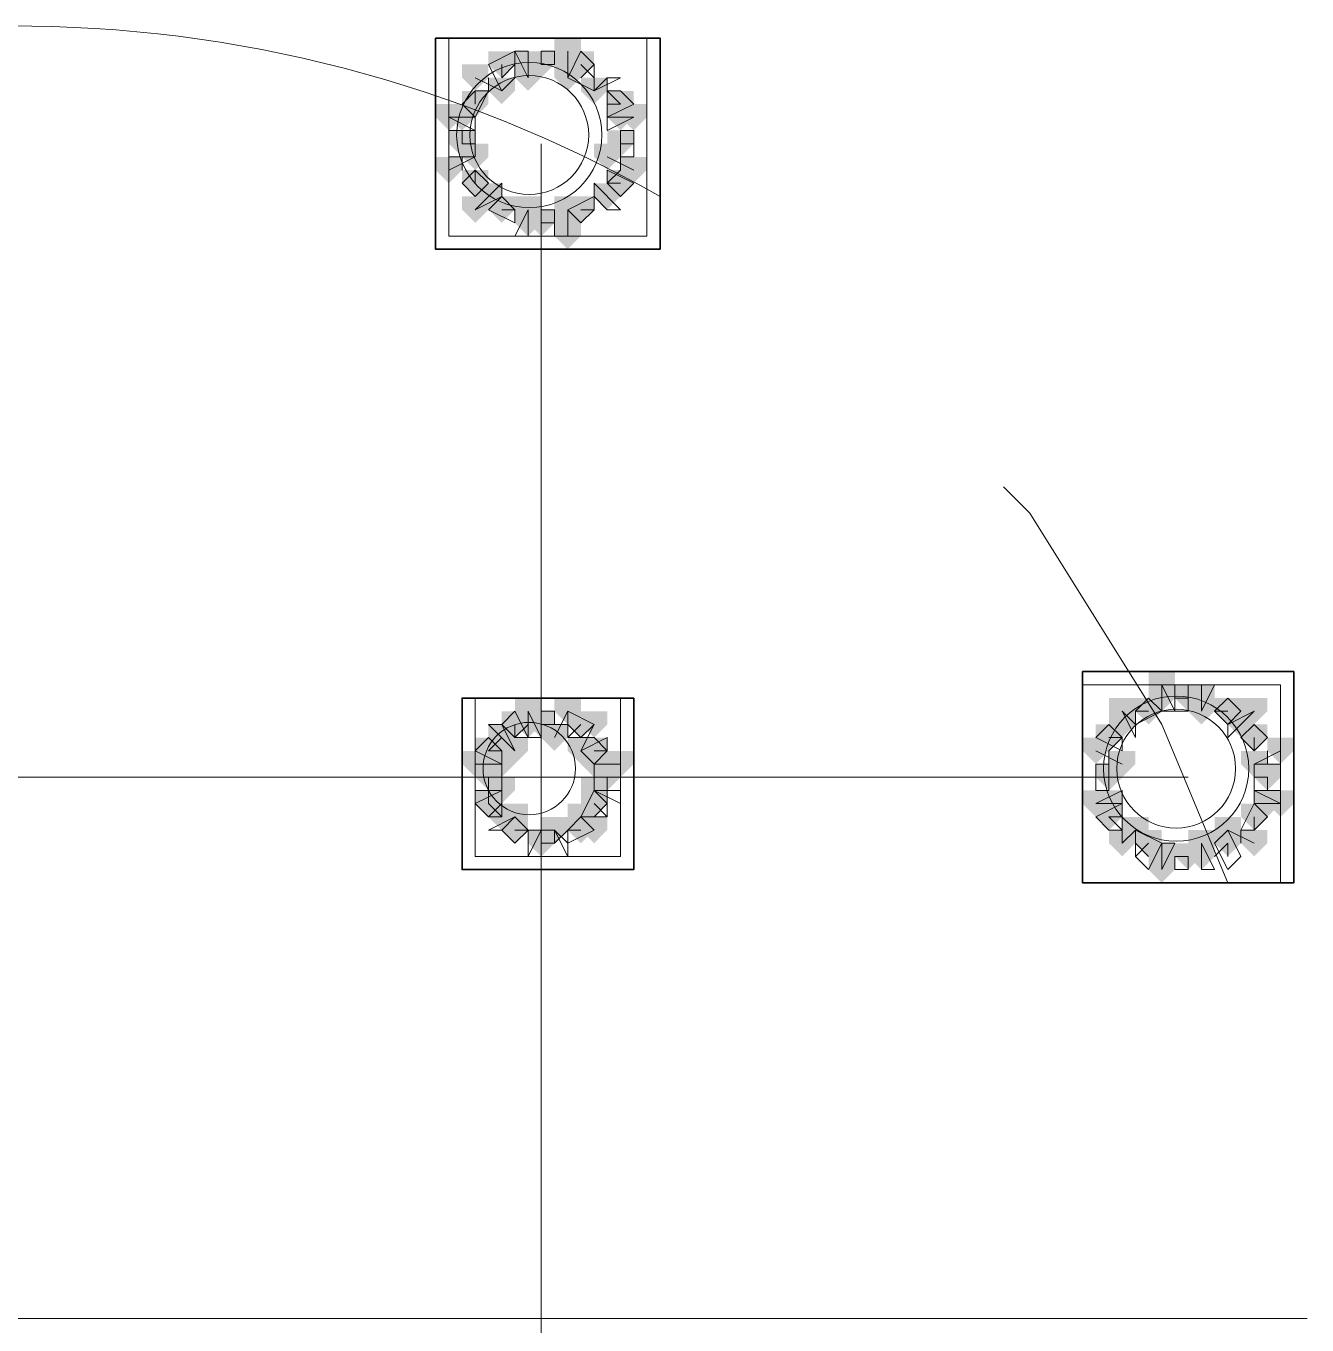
# Model space of a CAD drawing. Header units: millimetres. Extents: x 2315 to 4619, y 1334 to 1897.
# Drawn here: x 4004.12 to 4010.05, y 1541.67 to 1547.68 of the extents above; entities that cross this region are included whole.
import ezdxf

# ---------------------------------------------------------------- set-up
doc = ezdxf.new("R2010")
doc.units = ezdxf.units.MM
for name, color, linetype, true_color in [('PDF_10', 7, 'Continuous', 0x00b85c), ('PDF_AXIS', 7, 'Continuous', 0x00b85c), ('PDF_柱构件', 7, 'Continuous', 0x00b85c), ('PDF_转运站初步方案', 7, 'Continuous', 0x00b85c)]:
    doc.layers.add(name, color=color, linetype=linetype, true_color=true_color)
doc.layers.add('PDF_中心线层', color=1, linetype='Continuous')
doc.layers.add('PDF_粗实线层', color=7, linetype='Continuous')

msp = doc.modelspace()

# ---------------------------------------------------------------- hatches: boundary and pattern name
at = {"layer": 'PDF_10', "transparency": 33554559}
for points in [[(4006.3204, 1547.5601), (4006.2593, 1547.5601), (4006.2593, 1547.499), (4006.3204, 1547.4379), (4006.3815, 1547.499), (4006.3815, 1547.5601)], [(4006.3204, 1547.5601), (4006.2593, 1547.5601), (4006.2593, 1547.499), (4006.3204, 1547.4379), (4006.3815, 1547.499), (4006.3815, 1547.5601)], [(4006.5036, 1547.5601), (4006.4426, 1547.5601), (4006.4426, 1547.499), (4006.5036, 1547.4379), (4006.5647, 1547.499), (4006.5647, 1547.5601)], [(4006.5036, 1547.5601), (4006.4426, 1547.5601), (4006.4426, 1547.499), (4006.5036, 1547.4379), (4006.5647, 1547.499), (4006.5647, 1547.5601)], [(4006.6869, 1547.5601), (4006.6258, 1547.5601), (4006.6258, 1547.499), (4006.6869, 1547.4379), (4006.748, 1547.499), (4006.748, 1547.5601)], [(4006.6869, 1547.5601), (4006.6258, 1547.5601), (4006.6258, 1547.499), (4006.6869, 1547.4379), (4006.748, 1547.499), (4006.748, 1547.5601)], [(4006.1982, 1547.3768), (4006.1372, 1547.3768), (4006.1372, 1547.3157), (4006.1982, 1547.2547), (4006.2593, 1547.3157), (4006.2593, 1547.3768)], [(4006.1982, 1547.3768), (4006.1372, 1547.3768), (4006.1372, 1547.3157), (4006.1982, 1547.2547), (4006.2593, 1547.3157), (4006.2593, 1547.3768)], [(4006.1982, 1547.3768), (4006.1372, 1547.3768), (4006.1372, 1547.3157), (4006.1982, 1547.2547), (4006.2593, 1547.3157), (4006.2593, 1547.3768)], [(4006.8701, 1547.3768), (4006.809, 1547.3768), (4006.809, 1547.3157), (4006.8701, 1547.2547), (4006.9312, 1547.3157), (4006.9312, 1547.3768)], [(4006.8701, 1547.3768), (4006.809, 1547.3768), (4006.809, 1547.3157), (4006.8701, 1547.2547), (4006.9312, 1547.3157), (4006.9312, 1547.3768)], [(4006.1372, 1547.1936), (4006.0761, 1547.1936), (4006.0761, 1547.1325), (4006.1372, 1547.0714), (4006.1982, 1547.1325), (4006.1982, 1547.1936)], [(4006.1372, 1547.1936), (4006.0761, 1547.1936), (4006.0761, 1547.1325), (4006.1372, 1547.0714), (4006.1982, 1547.1325), (4006.1982, 1547.1936)], [(4006.8701, 1547.1936), (4006.809, 1547.1936), (4006.809, 1547.1325), (4006.8701, 1547.0714), (4006.9312, 1547.1325), (4006.9312, 1547.1936)], [(4006.8701, 1547.1936), (4006.809, 1547.1936), (4006.809, 1547.1325), (4006.8701, 1547.0714), (4006.9312, 1547.1325), (4006.9312, 1547.1936)], [(4006.1982, 1547.0103), (4006.1372, 1547.0103), (4006.1372, 1546.9493), (4006.1982, 1546.8882), (4006.2593, 1546.9493), (4006.2593, 1547.0103)], [(4006.1982, 1547.0103), (4006.1372, 1547.0103), (4006.1372, 1546.9493), (4006.1982, 1546.8882), (4006.2593, 1546.9493), (4006.2593, 1547.0103)], [(4006.1982, 1547.0103), (4006.1372, 1547.0103), (4006.1372, 1546.9493), (4006.1982, 1546.8882), (4006.2593, 1546.9493), (4006.2593, 1547.0103)], [(4006.8701, 1547.0103), (4006.809, 1547.0103), (4006.809, 1546.9493), (4006.8701, 1546.8882), (4006.9312, 1546.9493), (4006.9312, 1547.0103)], [(4006.8701, 1547.0103), (4006.809, 1547.0103), (4006.809, 1546.9493), (4006.8701, 1546.8882), (4006.9312, 1546.9493), (4006.9312, 1547.0103)], [(4006.3204, 1546.8882), (4006.2593, 1546.8882), (4006.2593, 1546.8271), (4006.3204, 1546.766), (4006.3815, 1546.8271), (4006.3815, 1546.8882)], [(4006.3204, 1546.8882), (4006.2593, 1546.8882), (4006.2593, 1546.8271), (4006.3204, 1546.766), (4006.3815, 1546.8271), (4006.3815, 1546.8882)], [(4006.3204, 1546.8882), (4006.2593, 1546.8882), (4006.2593, 1546.8271), (4006.3204, 1546.766), (4006.3815, 1546.8271), (4006.3815, 1546.8882)], [(4006.6869, 1546.8882), (4006.6258, 1546.8882), (4006.6258, 1546.8271), (4006.6869, 1546.766), (4006.748, 1546.8271), (4006.748, 1546.8882)], [(4006.6869, 1546.8882), (4006.6258, 1546.8882), (4006.6258, 1546.8271), (4006.6869, 1546.766), (4006.748, 1546.8271), (4006.748, 1546.8882)], [(4006.5036, 1546.8271), (4006.4426, 1546.8271), (4006.4426, 1546.766), (4006.5036, 1546.7049), (4006.5647, 1546.766), (4006.5647, 1546.8271)], [(4006.5036, 1546.8271), (4006.4426, 1546.8271), (4006.4426, 1546.766), (4006.5036, 1546.7049), (4006.5647, 1546.766), (4006.5647, 1546.8271)], [(4006.5036, 1546.8271), (4006.4426, 1546.8271), (4006.4426, 1546.766), (4006.5036, 1546.7049), (4006.5647, 1546.766), (4006.5647, 1546.8271)], [(4009.4966, 1544.6282), (4009.4355, 1544.6282), (4009.4355, 1544.5671), (4009.4966, 1544.506), (4009.5577, 1544.5671), (4009.5577, 1544.6282)], [(4009.4966, 1544.6282), (4009.4355, 1544.6282), (4009.4355, 1544.5671), (4009.4966, 1544.506), (4009.5577, 1544.5671), (4009.5577, 1544.6282)], [(4009.4966, 1544.6282), (4009.4355, 1544.6282), (4009.4355, 1544.5671), (4009.4966, 1544.506), (4009.5577, 1544.5671), (4009.5577, 1544.6282)], [(4009.3134, 1544.5671), (4009.2523, 1544.5671), (4009.2523, 1544.506), (4009.3134, 1544.4449), (4009.3744, 1544.506), (4009.3744, 1544.5671)], [(4009.3134, 1544.5671), (4009.2523, 1544.5671), (4009.2523, 1544.506), (4009.3134, 1544.4449), (4009.3744, 1544.506), (4009.3744, 1544.5671)], [(4009.6799, 1544.5671), (4009.6188, 1544.5671), (4009.6188, 1544.506), (4009.6799, 1544.4449), (4009.7409, 1544.506), (4009.7409, 1544.5671)], [(4009.6799, 1544.5671), (4009.6188, 1544.5671), (4009.6188, 1544.506), (4009.6799, 1544.4449), (4009.7409, 1544.506), (4009.7409, 1544.5671)], [(4009.6799, 1544.5671), (4009.6188, 1544.5671), (4009.6188, 1544.506), (4009.6799, 1544.4449), (4009.7409, 1544.506), (4009.7409, 1544.5671)], [(4006.3815, 1544.506), (4006.3204, 1544.506), (4006.3204, 1544.4449), (4006.3815, 1544.3839), (4006.4426, 1544.4449), (4006.4426, 1544.506)], [(4006.3815, 1544.506), (4006.3204, 1544.506), (4006.3204, 1544.4449), (4006.3815, 1544.3839), (4006.4426, 1544.4449), (4006.4426, 1544.506)], [(4006.5036, 1544.506), (4006.4426, 1544.506), (4006.4426, 1544.4449), (4006.5036, 1544.3839), (4006.5647, 1544.4449), (4006.5647, 1544.506)], [(4006.5036, 1544.506), (4006.4426, 1544.506), (4006.4426, 1544.4449), (4006.5036, 1544.3839), (4006.5647, 1544.4449), (4006.5647, 1544.506)], [(4006.6869, 1544.506), (4006.6258, 1544.506), (4006.6258, 1544.4449), (4006.6869, 1544.3839), (4006.748, 1544.4449), (4006.748, 1544.506)], [(4006.6869, 1544.506), (4006.6258, 1544.506), (4006.6258, 1544.4449), (4006.6869, 1544.3839), (4006.748, 1544.4449), (4006.748, 1544.506)], [(4009.1301, 1544.4449), (4009.069, 1544.4449), (4009.069, 1544.3839), (4009.1301, 1544.3228), (4009.1912, 1544.3839), (4009.1912, 1544.4449)], [(4009.1301, 1544.4449), (4009.069, 1544.4449), (4009.069, 1544.3839), (4009.1301, 1544.3228), (4009.1912, 1544.3839), (4009.1912, 1544.4449)], [(4009.802, 1544.4449), (4009.7409, 1544.4449), (4009.7409, 1544.3839), (4009.802, 1544.3228), (4009.8631, 1544.3839), (4009.8631, 1544.4449)], [(4009.802, 1544.4449), (4009.7409, 1544.4449), (4009.7409, 1544.3839), (4009.802, 1544.3228), (4009.8631, 1544.3839), (4009.8631, 1544.4449)], [(4009.802, 1544.4449), (4009.7409, 1544.4449), (4009.7409, 1544.3839), (4009.802, 1544.3228), (4009.8631, 1544.3839), (4009.8631, 1544.4449)], [(4006.2593, 1544.3839), (4006.1982, 1544.3839), (4006.1982, 1544.3228), (4006.2593, 1544.2617), (4006.3204, 1544.3228), (4006.3204, 1544.3839)], [(4006.2593, 1544.3839), (4006.1982, 1544.3839), (4006.1982, 1544.3228), (4006.2593, 1544.2617), (4006.3204, 1544.3228), (4006.3204, 1544.3839)], [(4006.748, 1544.3839), (4006.6869, 1544.3839), (4006.6869, 1544.3228), (4006.748, 1544.2617), (4006.809, 1544.3228), (4006.809, 1544.3839)], [(4006.748, 1544.3839), (4006.6869, 1544.3839), (4006.6869, 1544.3228), (4006.748, 1544.2617), (4006.809, 1544.3228), (4006.809, 1544.3839)], [(4006.2593, 1544.2617), (4006.1982, 1544.2617), (4006.1982, 1544.2006), (4006.2593, 1544.1395), (4006.3204, 1544.2006), (4006.3204, 1544.2617)], [(4006.2593, 1544.2617), (4006.1982, 1544.2617), (4006.1982, 1544.2006), (4006.2593, 1544.1395), (4006.3204, 1544.2006), (4006.3204, 1544.2617)], [(4006.809, 1544.2617), (4006.748, 1544.2617), (4006.748, 1544.2006), (4006.809, 1544.1395), (4006.8701, 1544.2006), (4006.8701, 1544.2617)], [(4006.809, 1544.2617), (4006.748, 1544.2617), (4006.748, 1544.2006), (4006.809, 1544.1395), (4006.8701, 1544.2006), (4006.8701, 1544.2617)], [(4009.1301, 1544.2617), (4009.069, 1544.2617), (4009.069, 1544.2006), (4009.1301, 1544.1395), (4009.1912, 1544.2006), (4009.1912, 1544.2617)], [(4009.1301, 1544.2617), (4009.069, 1544.2617), (4009.069, 1544.2006), (4009.1301, 1544.1395), (4009.1912, 1544.2006), (4009.1912, 1544.2617)], [(4009.8631, 1544.2617), (4009.802, 1544.2617), (4009.802, 1544.2006), (4009.8631, 1544.1395), (4009.9242, 1544.2006), (4009.9242, 1544.2617)], [(4009.8631, 1544.2617), (4009.802, 1544.2617), (4009.802, 1544.2006), (4009.8631, 1544.1395), (4009.9242, 1544.2006), (4009.9242, 1544.2617)], [(4006.2593, 1544.1395), (4006.1982, 1544.1395), (4006.1982, 1544.0784), (4006.2593, 1544.0174), (4006.3204, 1544.0784), (4006.3204, 1544.1395)], [(4006.2593, 1544.1395), (4006.1982, 1544.1395), (4006.1982, 1544.0784), (4006.2593, 1544.0174), (4006.3204, 1544.0784), (4006.3204, 1544.1395)], [(4006.748, 1544.1395), (4006.6869, 1544.1395), (4006.6869, 1544.0784), (4006.748, 1544.0174), (4006.809, 1544.0784), (4006.809, 1544.1395)], [(4006.748, 1544.1395), (4006.6869, 1544.1395), (4006.6869, 1544.0784), (4006.748, 1544.0174), (4006.809, 1544.0784), (4006.809, 1544.1395)], [(4009.1301, 1544.0784), (4009.069, 1544.0784), (4009.069, 1544.0174), (4009.1301, 1543.9563), (4009.1912, 1544.0174), (4009.1912, 1544.0784)], [(4009.1301, 1544.0784), (4009.069, 1544.0784), (4009.069, 1544.0174), (4009.1301, 1543.9563), (4009.1912, 1544.0174), (4009.1912, 1544.0784)], [(4009.802, 1544.0784), (4009.7409, 1544.0784), (4009.7409, 1544.0174), (4009.802, 1543.9563), (4009.8631, 1544.0174), (4009.8631, 1544.0784)], [(4009.802, 1544.0784), (4009.7409, 1544.0784), (4009.7409, 1544.0174), (4009.802, 1543.9563), (4009.8631, 1544.0174), (4009.8631, 1544.0784)], [(4009.802, 1544.0784), (4009.7409, 1544.0784), (4009.7409, 1544.0174), (4009.802, 1543.9563), (4009.8631, 1544.0174), (4009.8631, 1544.0784)], [(4006.3815, 1544.0174), (4006.3204, 1544.0174), (4006.3204, 1543.9563), (4006.3815, 1543.8952), (4006.4426, 1543.9563), (4006.4426, 1544.0174)], [(4006.3815, 1544.0174), (4006.3204, 1544.0174), (4006.3204, 1543.9563), (4006.3815, 1543.8952), (4006.4426, 1543.9563), (4006.4426, 1544.0174)], [(4006.3815, 1544.0174), (4006.3204, 1544.0174), (4006.3204, 1543.9563), (4006.3815, 1543.8952), (4006.4426, 1543.9563), (4006.4426, 1544.0174)], [(4006.6869, 1544.0174), (4006.6258, 1544.0174), (4006.6258, 1543.9563), (4006.6869, 1543.8952), (4006.748, 1543.9563), (4006.748, 1544.0174)], [(4006.6869, 1544.0174), (4006.6258, 1544.0174), (4006.6258, 1543.9563), (4006.6869, 1543.8952), (4006.748, 1543.9563), (4006.748, 1544.0174)], [(4006.5036, 1543.9563), (4006.4426, 1543.9563), (4006.4426, 1543.8952), (4006.5036, 1543.8341), (4006.5647, 1543.8952), (4006.5647, 1543.9563)], [(4006.5036, 1543.9563), (4006.4426, 1543.9563), (4006.4426, 1543.8952), (4006.5036, 1543.8341), (4006.5647, 1543.8952), (4006.5647, 1543.9563)], [(4009.3134, 1543.9563), (4009.2523, 1543.9563), (4009.2523, 1543.8952), (4009.3134, 1543.8341), (4009.3744, 1543.8952), (4009.3744, 1543.9563)], [(4009.3134, 1543.9563), (4009.2523, 1543.9563), (4009.2523, 1543.8952), (4009.3134, 1543.8341), (4009.3744, 1543.8952), (4009.3744, 1543.9563)], [(4009.6799, 1543.9563), (4009.6188, 1543.9563), (4009.6188, 1543.8952), (4009.6799, 1543.8341), (4009.7409, 1543.8952), (4009.7409, 1543.9563)], [(4009.6799, 1543.9563), (4009.6188, 1543.9563), (4009.6188, 1543.8952), (4009.6799, 1543.8341), (4009.7409, 1543.8952), (4009.7409, 1543.9563)], [(4009.4966, 1543.8952), (4009.4355, 1543.8952), (4009.4355, 1543.8341), (4009.4966, 1543.773), (4009.5577, 1543.8341), (4009.5577, 1543.8952)], [(4009.4966, 1543.8952), (4009.4355, 1543.8952), (4009.4355, 1543.8341), (4009.4966, 1543.773), (4009.5577, 1543.8341), (4009.5577, 1543.8952)]]:
    msp.add_hatch(color=256, dxfattribs=at).paths.add_polyline_path(points)
at = {"layer": 'PDF_柱构件', "transparency": 33554559}
for points in [[(4006.6258, 1547.6211), (4006.5647, 1547.6211), (4006.5647, 1547.5601), (4006.6258, 1547.499), (4006.6869, 1547.5601), (4006.6869, 1547.6211)], [(4006.4426, 1547.5601), (4006.3815, 1547.5601), (4006.3815, 1547.499), (4006.4426, 1547.4379), (4006.5036, 1547.499), (4006.5036, 1547.5601)], [(4006.6258, 1547.5601), (4006.5647, 1547.5601), (4006.5647, 1547.499), (4006.6258, 1547.4379), (4006.6869, 1547.499), (4006.6869, 1547.5601)], [(4006.1982, 1547.499), (4006.1372, 1547.499), (4006.1372, 1547.4379), (4006.1982, 1547.3768), (4006.2593, 1547.4379), (4006.2593, 1547.499)], [(4006.4426, 1547.499), (4006.3815, 1547.499), (4006.3815, 1547.4379), (4006.4426, 1547.3768), (4006.5036, 1547.4379), (4006.5036, 1547.499)], [(4006.6258, 1547.499), (4006.5647, 1547.499), (4006.5647, 1547.4379), (4006.6258, 1547.3768), (4006.6869, 1547.4379), (4006.6869, 1547.499)], [(4006.3204, 1547.4379), (4006.2593, 1547.4379), (4006.2593, 1547.3768), (4006.3204, 1547.3157), (4006.3815, 1547.3768), (4006.3815, 1547.4379)], [(4006.748, 1547.4379), (4006.6869, 1547.4379), (4006.6869, 1547.3768), (4006.748, 1547.3157), (4006.809, 1547.3768), (4006.809, 1547.4379)], [(4006.0761, 1547.3157), (4006.015, 1547.3157), (4006.015, 1547.2547), (4006.0761, 1547.1936), (4006.1372, 1547.2547), (4006.1372, 1547.3157)], [(4006.1372, 1547.3157), (4006.0761, 1547.3157), (4006.0761, 1547.2547), (4006.1372, 1547.1936), (4006.1982, 1547.2547), (4006.1982, 1547.3157)], [(4006.8701, 1547.3157), (4006.809, 1547.3157), (4006.809, 1547.2547), (4006.8701, 1547.1936), (4006.9312, 1547.2547), (4006.9312, 1547.3157)], [(4006.9312, 1547.3157), (4006.8701, 1547.3157), (4006.8701, 1547.2547), (4006.9312, 1547.1936), (4006.9923, 1547.2547), (4006.9923, 1547.3157)], [(4006.1982, 1547.1325), (4006.1372, 1547.1325), (4006.1372, 1547.0714), (4006.1982, 1547.0103), (4006.2593, 1547.0714), (4006.2593, 1547.1325)], [(4006.809, 1547.1325), (4006.748, 1547.1325), (4006.748, 1547.0714), (4006.809, 1547.0103), (4006.8701, 1547.0714), (4006.8701, 1547.1325)], [(4006.0761, 1547.0714), (4006.015, 1547.0714), (4006.015, 1547.0103), (4006.0761, 1546.9493), (4006.1372, 1547.0103), (4006.1372, 1547.0714)], [(4006.9312, 1547.0714), (4006.8701, 1547.0714), (4006.8701, 1547.0103), (4006.9312, 1546.9493), (4006.9923, 1547.0103), (4006.9923, 1547.0714)], [(4006.2593, 1546.9493), (4006.1982, 1546.9493), (4006.1982, 1546.8882), (4006.2593, 1546.8271), (4006.3204, 1546.8882), (4006.3204, 1546.9493)], [(4006.809, 1546.9493), (4006.748, 1546.9493), (4006.748, 1546.8882), (4006.809, 1546.8271), (4006.8701, 1546.8882), (4006.8701, 1546.9493)], [(4006.1982, 1546.8882), (4006.1372, 1546.8882), (4006.1372, 1546.8271), (4006.1982, 1546.766), (4006.2593, 1546.8271), (4006.2593, 1546.8882)], [(4006.4426, 1546.8882), (4006.3815, 1546.8882), (4006.3815, 1546.8271), (4006.4426, 1546.766), (4006.5036, 1546.8271), (4006.5036, 1546.8882)], [(4006.6258, 1546.8882), (4006.5647, 1546.8882), (4006.5647, 1546.8271), (4006.6258, 1546.766), (4006.6869, 1546.8271), (4006.6869, 1546.8882)], [(4006.4426, 1546.8271), (4006.3815, 1546.8271), (4006.3815, 1546.766), (4006.4426, 1546.7049), (4006.5036, 1546.766), (4006.5036, 1546.8271)], [(4006.6258, 1546.8271), (4006.5647, 1546.8271), (4006.5647, 1546.766), (4006.6258, 1546.7049), (4006.6869, 1546.766), (4006.6869, 1546.8271)], [(4006.6258, 1546.766), (4006.5647, 1546.766), (4006.5647, 1546.7049), (4006.6258, 1546.6439), (4006.6869, 1546.7049), (4006.6869, 1546.766)], [(4009.3744, 1544.6893), (4009.3134, 1544.6893), (4009.3134, 1544.6282), (4009.3744, 1544.5671), (4009.4355, 1544.6282), (4009.4355, 1544.6893)], [(4009.3744, 1544.6282), (4009.3134, 1544.6282), (4009.3134, 1544.5671), (4009.3744, 1544.506), (4009.4355, 1544.5671), (4009.4355, 1544.6282)], [(4009.5577, 1544.6282), (4009.4966, 1544.6282), (4009.4966, 1544.5671), (4009.5577, 1544.506), (4009.6188, 1544.5671), (4009.6188, 1544.6282)], [(4006.4426, 1544.5671), (4006.3815, 1544.5671), (4006.3815, 1544.506), (4006.4426, 1544.4449), (4006.5036, 1544.506), (4006.5036, 1544.5671)], [(4006.6258, 1544.5671), (4006.5647, 1544.5671), (4006.5647, 1544.506), (4006.6258, 1544.4449), (4006.6869, 1544.506), (4006.6869, 1544.5671)], [(4009.1912, 1544.5671), (4009.1301, 1544.5671), (4009.1301, 1544.506), (4009.1912, 1544.4449), (4009.2523, 1544.506), (4009.2523, 1544.5671)], [(4009.5577, 1544.5671), (4009.4966, 1544.5671), (4009.4966, 1544.506), (4009.5577, 1544.4449), (4009.6188, 1544.506), (4009.6188, 1544.5671)], [(4009.802, 1544.5671), (4009.7409, 1544.5671), (4009.7409, 1544.506), (4009.802, 1544.4449), (4009.8631, 1544.506), (4009.8631, 1544.5671)], [(4006.4426, 1544.506), (4006.3815, 1544.506), (4006.3815, 1544.4449), (4006.4426, 1544.3839), (4006.5036, 1544.4449), (4006.5036, 1544.506)], [(4006.748, 1544.506), (4006.6869, 1544.506), (4006.6869, 1544.4449), (4006.748, 1544.3839), (4006.809, 1544.4449), (4006.809, 1544.506)], [(4009.1912, 1544.506), (4009.1301, 1544.506), (4009.1301, 1544.4449), (4009.1912, 1544.3839), (4009.2523, 1544.4449), (4009.2523, 1544.506)], [(4009.7409, 1544.506), (4009.6799, 1544.506), (4009.6799, 1544.4449), (4009.7409, 1544.3839), (4009.802, 1544.4449), (4009.802, 1544.506)], [(4006.3204, 1544.4449), (4006.2593, 1544.4449), (4006.2593, 1544.3839), (4006.3204, 1544.3228), (4006.3815, 1544.3839), (4006.3815, 1544.4449)], [(4006.5647, 1544.4449), (4006.5036, 1544.4449), (4006.5036, 1544.3839), (4006.5647, 1544.3228), (4006.6258, 1544.3839), (4006.6258, 1544.4449)], [(4006.3815, 1544.3839), (4006.3204, 1544.3839), (4006.3204, 1544.3228), (4006.3815, 1544.2617), (4006.4426, 1544.3228), (4006.4426, 1544.3839)], [(4006.6869, 1544.3839), (4006.6258, 1544.3839), (4006.6258, 1544.3228), (4006.6869, 1544.2617), (4006.748, 1544.3228), (4006.748, 1544.3839)], [(4009.069, 1544.3839), (4009.008, 1544.3839), (4009.008, 1544.3228), (4009.069, 1544.2617), (4009.1301, 1544.3228), (4009.1301, 1544.3839)], [(4009.9242, 1544.3839), (4009.8631, 1544.3839), (4009.8631, 1544.3228), (4009.9242, 1544.2617), (4009.9853, 1544.3228), (4009.9853, 1544.3839)], [(4006.1982, 1544.3228), (4006.1372, 1544.3228), (4006.1372, 1544.2617), (4006.1982, 1544.2006), (4006.2593, 1544.2617), (4006.2593, 1544.3228)], [(4006.2593, 1544.3228), (4006.1982, 1544.3228), (4006.1982, 1544.2617), (4006.2593, 1544.2006), (4006.3204, 1544.2617), (4006.3204, 1544.3228)], [(4006.3204, 1544.3228), (4006.2593, 1544.3228), (4006.2593, 1544.2617), (4006.3204, 1544.2006), (4006.3815, 1544.2617), (4006.3815, 1544.3228)], [(4006.748, 1544.3228), (4006.6869, 1544.3228), (4006.6869, 1544.2617), (4006.748, 1544.2006), (4006.809, 1544.2617), (4006.809, 1544.3228)], [(4006.809, 1544.3228), (4006.748, 1544.3228), (4006.748, 1544.2617), (4006.809, 1544.2006), (4006.8701, 1544.2617), (4006.8701, 1544.3228)], [(4006.8701, 1544.3228), (4006.809, 1544.3228), (4006.809, 1544.2617), (4006.8701, 1544.2006), (4006.9312, 1544.2617), (4006.9312, 1544.3228)], [(4009.1912, 1544.3228), (4009.1301, 1544.3228), (4009.1301, 1544.2617), (4009.1912, 1544.2006), (4009.2523, 1544.2617), (4009.2523, 1544.3228)], [(4009.802, 1544.3228), (4009.7409, 1544.3228), (4009.7409, 1544.2617), (4009.802, 1544.2006), (4009.8631, 1544.2617), (4009.8631, 1544.3228)], [(4006.3204, 1544.2006), (4006.2593, 1544.2006), (4006.2593, 1544.1395), (4006.3204, 1544.0784), (4006.3815, 1544.1395), (4006.3815, 1544.2006)], [(4006.748, 1544.2006), (4006.6869, 1544.2006), (4006.6869, 1544.1395), (4006.748, 1544.0784), (4006.809, 1544.1395), (4006.809, 1544.2006)], [(4009.069, 1544.1395), (4009.008, 1544.1395), (4009.008, 1544.0784), (4009.069, 1544.0174), (4009.1301, 1544.0784), (4009.1301, 1544.1395)], [(4009.1301, 1544.1395), (4009.069, 1544.1395), (4009.069, 1544.0784), (4009.1301, 1544.0174), (4009.1912, 1544.0784), (4009.1912, 1544.1395)], [(4009.8631, 1544.1395), (4009.802, 1544.1395), (4009.802, 1544.0784), (4009.8631, 1544.0174), (4009.9242, 1544.0784), (4009.9242, 1544.1395)], [(4009.9242, 1544.1395), (4009.8631, 1544.1395), (4009.8631, 1544.0784), (4009.9242, 1544.0174), (4009.9853, 1544.0784), (4009.9853, 1544.1395)], [(4006.3204, 1544.0784), (4006.2593, 1544.0784), (4006.2593, 1544.0174), (4006.3204, 1543.9563), (4006.3815, 1544.0174), (4006.3815, 1544.0784)], [(4006.3815, 1544.0784), (4006.3204, 1544.0784), (4006.3204, 1544.0174), (4006.3815, 1543.9563), (4006.4426, 1544.0174), (4006.4426, 1544.0784)], [(4006.6869, 1544.0784), (4006.6258, 1544.0784), (4006.6258, 1544.0174), (4006.6869, 1543.9563), (4006.748, 1544.0174), (4006.748, 1544.0784)], [(4006.5647, 1544.0174), (4006.5036, 1544.0174), (4006.5036, 1543.9563), (4006.5647, 1543.8952), (4006.6258, 1543.9563), (4006.6258, 1544.0174)], [(4006.748, 1544.0174), (4006.6869, 1544.0174), (4006.6869, 1543.9563), (4006.748, 1543.8952), (4006.809, 1543.9563), (4006.809, 1544.0174)], [(4009.2523, 1544.0174), (4009.1912, 1544.0174), (4009.1912, 1543.9563), (4009.2523, 1543.8952), (4009.3134, 1543.9563), (4009.3134, 1544.0174)], [(4009.6799, 1544.0174), (4009.6188, 1544.0174), (4009.6188, 1543.9563), (4009.6799, 1543.8952), (4009.7409, 1543.9563), (4009.7409, 1544.0174)], [(4009.1912, 1543.9563), (4009.1301, 1543.9563), (4009.1301, 1543.8952), (4009.1912, 1543.8341), (4009.2523, 1543.8952), (4009.2523, 1543.9563)], [(4009.5577, 1543.9563), (4009.4966, 1543.9563), (4009.4966, 1543.8952), (4009.5577, 1543.8341), (4009.6188, 1543.8952), (4009.6188, 1543.9563)], [(4009.802, 1543.9563), (4009.7409, 1543.9563), (4009.7409, 1543.8952), (4009.802, 1543.8341), (4009.8631, 1543.8952), (4009.8631, 1543.9563)], [(4009.3744, 1543.8952), (4009.3134, 1543.8952), (4009.3134, 1543.8341), (4009.3744, 1543.773), (4009.4355, 1543.8341), (4009.4355, 1543.8952)], [(4009.5577, 1543.8952), (4009.4966, 1543.8952), (4009.4966, 1543.8341), (4009.5577, 1543.773), (4009.6188, 1543.8341), (4009.6188, 1543.8952)], [(4009.3744, 1543.8341), (4009.3134, 1543.8341), (4009.3134, 1543.773), (4009.3744, 1543.712), (4009.4355, 1543.773), (4009.4355, 1543.8341)]]:
    msp.add_hatch(color=256, dxfattribs=at).paths.add_polyline_path(points)
at = {"layer": 'PDF_转运站初步方案', "transparency": 33554559}
for points in [[(4006.3204, 1547.5601), (4006.2593, 1547.5601), (4006.2593, 1547.499), (4006.3204, 1547.4379), (4006.3815, 1547.499), (4006.3815, 1547.5601)], [(4006.3204, 1547.5601), (4006.2593, 1547.5601), (4006.2593, 1547.499), (4006.3204, 1547.4379), (4006.3815, 1547.499), (4006.3815, 1547.5601)], [(4006.5036, 1547.5601), (4006.4426, 1547.5601), (4006.4426, 1547.499), (4006.5036, 1547.4379), (4006.5647, 1547.499), (4006.5647, 1547.5601)], [(4006.5036, 1547.5601), (4006.4426, 1547.5601), (4006.4426, 1547.499), (4006.5036, 1547.4379), (4006.5647, 1547.499), (4006.5647, 1547.5601)], [(4006.6869, 1547.5601), (4006.6258, 1547.5601), (4006.6258, 1547.499), (4006.6869, 1547.4379), (4006.748, 1547.499), (4006.748, 1547.5601)], [(4006.6869, 1547.5601), (4006.6258, 1547.5601), (4006.6258, 1547.499), (4006.6869, 1547.4379), (4006.748, 1547.499), (4006.748, 1547.5601)], [(4006.1982, 1547.3768), (4006.1372, 1547.3768), (4006.1372, 1547.3157), (4006.1982, 1547.2547), (4006.2593, 1547.3157), (4006.2593, 1547.3768)], [(4006.1982, 1547.3768), (4006.1372, 1547.3768), (4006.1372, 1547.3157), (4006.1982, 1547.2547), (4006.2593, 1547.3157), (4006.2593, 1547.3768)], [(4006.8701, 1547.3768), (4006.809, 1547.3768), (4006.809, 1547.3157), (4006.8701, 1547.2547), (4006.9312, 1547.3157), (4006.9312, 1547.3768)], [(4006.8701, 1547.3768), (4006.809, 1547.3768), (4006.809, 1547.3157), (4006.8701, 1547.2547), (4006.9312, 1547.3157), (4006.9312, 1547.3768)], [(4006.1372, 1547.1936), (4006.0761, 1547.1936), (4006.0761, 1547.1325), (4006.1372, 1547.0714), (4006.1982, 1547.1325), (4006.1982, 1547.1936)], [(4006.1372, 1547.1936), (4006.0761, 1547.1936), (4006.0761, 1547.1325), (4006.1372, 1547.0714), (4006.1982, 1547.1325), (4006.1982, 1547.1936)], [(4006.8701, 1547.1936), (4006.809, 1547.1936), (4006.809, 1547.1325), (4006.8701, 1547.0714), (4006.9312, 1547.1325), (4006.9312, 1547.1936)], [(4006.8701, 1547.1936), (4006.809, 1547.1936), (4006.809, 1547.1325), (4006.8701, 1547.0714), (4006.9312, 1547.1325), (4006.9312, 1547.1936)], [(4006.1982, 1547.0103), (4006.1372, 1547.0103), (4006.1372, 1546.9493), (4006.1982, 1546.8882), (4006.2593, 1546.9493), (4006.2593, 1547.0103)], [(4006.1982, 1547.0103), (4006.1372, 1547.0103), (4006.1372, 1546.9493), (4006.1982, 1546.8882), (4006.2593, 1546.9493), (4006.2593, 1547.0103)], [(4006.8701, 1547.0103), (4006.809, 1547.0103), (4006.809, 1546.9493), (4006.8701, 1546.8882), (4006.9312, 1546.9493), (4006.9312, 1547.0103)], [(4006.8701, 1547.0103), (4006.809, 1547.0103), (4006.809, 1546.9493), (4006.8701, 1546.8882), (4006.9312, 1546.9493), (4006.9312, 1547.0103)], [(4006.3204, 1546.8882), (4006.2593, 1546.8882), (4006.2593, 1546.8271), (4006.3204, 1546.766), (4006.3815, 1546.8271), (4006.3815, 1546.8882)], [(4006.3204, 1546.8882), (4006.2593, 1546.8882), (4006.2593, 1546.8271), (4006.3204, 1546.766), (4006.3815, 1546.8271), (4006.3815, 1546.8882)], [(4006.6869, 1546.8882), (4006.6258, 1546.8882), (4006.6258, 1546.8271), (4006.6869, 1546.766), (4006.748, 1546.8271), (4006.748, 1546.8882)], [(4006.6869, 1546.8882), (4006.6258, 1546.8882), (4006.6258, 1546.8271), (4006.6869, 1546.766), (4006.748, 1546.8271), (4006.748, 1546.8882)], [(4006.5036, 1546.8271), (4006.4426, 1546.8271), (4006.4426, 1546.766), (4006.5036, 1546.7049), (4006.5647, 1546.766), (4006.5647, 1546.8271)], [(4006.5036, 1546.8271), (4006.4426, 1546.8271), (4006.4426, 1546.766), (4006.5036, 1546.7049), (4006.5647, 1546.766), (4006.5647, 1546.8271)], [(4009.4966, 1544.6282), (4009.4355, 1544.6282), (4009.4355, 1544.5671), (4009.4966, 1544.506), (4009.5577, 1544.5671), (4009.5577, 1544.6282)], [(4009.4966, 1544.6282), (4009.4355, 1544.6282), (4009.4355, 1544.5671), (4009.4966, 1544.506), (4009.5577, 1544.5671), (4009.5577, 1544.6282)], [(4009.3134, 1544.5671), (4009.2523, 1544.5671), (4009.2523, 1544.506), (4009.3134, 1544.4449), (4009.3744, 1544.506), (4009.3744, 1544.5671)], [(4009.3134, 1544.5671), (4009.2523, 1544.5671), (4009.2523, 1544.506), (4009.3134, 1544.4449), (4009.3744, 1544.506), (4009.3744, 1544.5671)], [(4009.6799, 1544.5671), (4009.6188, 1544.5671), (4009.6188, 1544.506), (4009.6799, 1544.4449), (4009.7409, 1544.506), (4009.7409, 1544.5671)], [(4009.6799, 1544.5671), (4009.6188, 1544.5671), (4009.6188, 1544.506), (4009.6799, 1544.4449), (4009.7409, 1544.506), (4009.7409, 1544.5671)], [(4006.3815, 1544.506), (4006.3204, 1544.506), (4006.3204, 1544.4449), (4006.3815, 1544.3839), (4006.4426, 1544.4449), (4006.4426, 1544.506)], [(4006.3815, 1544.506), (4006.3204, 1544.506), (4006.3204, 1544.4449), (4006.3815, 1544.3839), (4006.4426, 1544.4449), (4006.4426, 1544.506)], [(4006.5036, 1544.506), (4006.4426, 1544.506), (4006.4426, 1544.4449), (4006.5036, 1544.3839), (4006.5647, 1544.4449), (4006.5647, 1544.506)], [(4006.5036, 1544.506), (4006.4426, 1544.506), (4006.4426, 1544.4449), (4006.5036, 1544.3839), (4006.5647, 1544.4449), (4006.5647, 1544.506)], [(4006.6869, 1544.506), (4006.6258, 1544.506), (4006.6258, 1544.4449), (4006.6869, 1544.3839), (4006.748, 1544.4449), (4006.748, 1544.506)], [(4006.6869, 1544.506), (4006.6258, 1544.506), (4006.6258, 1544.4449), (4006.6869, 1544.3839), (4006.748, 1544.4449), (4006.748, 1544.506)], [(4009.1301, 1544.4449), (4009.069, 1544.4449), (4009.069, 1544.3839), (4009.1301, 1544.3228), (4009.1912, 1544.3839), (4009.1912, 1544.4449)], [(4009.1301, 1544.4449), (4009.069, 1544.4449), (4009.069, 1544.3839), (4009.1301, 1544.3228), (4009.1912, 1544.3839), (4009.1912, 1544.4449)], [(4009.802, 1544.4449), (4009.7409, 1544.4449), (4009.7409, 1544.3839), (4009.802, 1544.3228), (4009.8631, 1544.3839), (4009.8631, 1544.4449)], [(4009.802, 1544.4449), (4009.7409, 1544.4449), (4009.7409, 1544.3839), (4009.802, 1544.3228), (4009.8631, 1544.3839), (4009.8631, 1544.4449)], [(4006.2593, 1544.3839), (4006.1982, 1544.3839), (4006.1982, 1544.3228), (4006.2593, 1544.2617), (4006.3204, 1544.3228), (4006.3204, 1544.3839)], [(4006.2593, 1544.3839), (4006.1982, 1544.3839), (4006.1982, 1544.3228), (4006.2593, 1544.2617), (4006.3204, 1544.3228), (4006.3204, 1544.3839)], [(4006.748, 1544.3839), (4006.6869, 1544.3839), (4006.6869, 1544.3228), (4006.748, 1544.2617), (4006.809, 1544.3228), (4006.809, 1544.3839)], [(4006.748, 1544.3839), (4006.6869, 1544.3839), (4006.6869, 1544.3228), (4006.748, 1544.2617), (4006.809, 1544.3228), (4006.809, 1544.3839)], [(4006.2593, 1544.2617), (4006.1982, 1544.2617), (4006.1982, 1544.2006), (4006.2593, 1544.1395), (4006.3204, 1544.2006), (4006.3204, 1544.2617)], [(4006.2593, 1544.2617), (4006.1982, 1544.2617), (4006.1982, 1544.2006), (4006.2593, 1544.1395), (4006.3204, 1544.2006), (4006.3204, 1544.2617)], [(4006.809, 1544.2617), (4006.748, 1544.2617), (4006.748, 1544.2006), (4006.809, 1544.1395), (4006.8701, 1544.2006), (4006.8701, 1544.2617)], [(4006.809, 1544.2617), (4006.748, 1544.2617), (4006.748, 1544.2006), (4006.809, 1544.1395), (4006.8701, 1544.2006), (4006.8701, 1544.2617)], [(4009.1301, 1544.2617), (4009.069, 1544.2617), (4009.069, 1544.2006), (4009.1301, 1544.1395), (4009.1912, 1544.2006), (4009.1912, 1544.2617)], [(4009.1301, 1544.2617), (4009.069, 1544.2617), (4009.069, 1544.2006), (4009.1301, 1544.1395), (4009.1912, 1544.2006), (4009.1912, 1544.2617)], [(4009.8631, 1544.2617), (4009.802, 1544.2617), (4009.802, 1544.2006), (4009.8631, 1544.1395), (4009.9242, 1544.2006), (4009.9242, 1544.2617)], [(4009.8631, 1544.2617), (4009.802, 1544.2617), (4009.802, 1544.2006), (4009.8631, 1544.1395), (4009.9242, 1544.2006), (4009.9242, 1544.2617)], [(4006.2593, 1544.1395), (4006.1982, 1544.1395), (4006.1982, 1544.0784), (4006.2593, 1544.0174), (4006.3204, 1544.0784), (4006.3204, 1544.1395)], [(4006.2593, 1544.1395), (4006.1982, 1544.1395), (4006.1982, 1544.0784), (4006.2593, 1544.0174), (4006.3204, 1544.0784), (4006.3204, 1544.1395)], [(4006.748, 1544.1395), (4006.6869, 1544.1395), (4006.6869, 1544.0784), (4006.748, 1544.0174), (4006.809, 1544.0784), (4006.809, 1544.1395)], [(4006.748, 1544.1395), (4006.6869, 1544.1395), (4006.6869, 1544.0784), (4006.748, 1544.0174), (4006.809, 1544.0784), (4006.809, 1544.1395)], [(4009.1301, 1544.0784), (4009.069, 1544.0784), (4009.069, 1544.0174), (4009.1301, 1543.9563), (4009.1912, 1544.0174), (4009.1912, 1544.0784)], [(4009.1301, 1544.0784), (4009.069, 1544.0784), (4009.069, 1544.0174), (4009.1301, 1543.9563), (4009.1912, 1544.0174), (4009.1912, 1544.0784)], [(4009.802, 1544.0784), (4009.7409, 1544.0784), (4009.7409, 1544.0174), (4009.802, 1543.9563), (4009.8631, 1544.0174), (4009.8631, 1544.0784)], [(4009.802, 1544.0784), (4009.7409, 1544.0784), (4009.7409, 1544.0174), (4009.802, 1543.9563), (4009.8631, 1544.0174), (4009.8631, 1544.0784)], [(4006.3815, 1544.0174), (4006.3204, 1544.0174), (4006.3204, 1543.9563), (4006.3815, 1543.8952), (4006.4426, 1543.9563), (4006.4426, 1544.0174)], [(4006.3815, 1544.0174), (4006.3204, 1544.0174), (4006.3204, 1543.9563), (4006.3815, 1543.8952), (4006.4426, 1543.9563), (4006.4426, 1544.0174)], [(4006.6869, 1544.0174), (4006.6258, 1544.0174), (4006.6258, 1543.9563), (4006.6869, 1543.8952), (4006.748, 1543.9563), (4006.748, 1544.0174)], [(4006.6869, 1544.0174), (4006.6258, 1544.0174), (4006.6258, 1543.9563), (4006.6869, 1543.8952), (4006.748, 1543.9563), (4006.748, 1544.0174)], [(4006.5036, 1543.9563), (4006.4426, 1543.9563), (4006.4426, 1543.8952), (4006.5036, 1543.8341), (4006.5647, 1543.8952), (4006.5647, 1543.9563)], [(4006.5036, 1543.9563), (4006.4426, 1543.9563), (4006.4426, 1543.8952), (4006.5036, 1543.8341), (4006.5647, 1543.8952), (4006.5647, 1543.9563)], [(4009.3134, 1543.9563), (4009.2523, 1543.9563), (4009.2523, 1543.8952), (4009.3134, 1543.8341), (4009.3744, 1543.8952), (4009.3744, 1543.9563)], [(4009.3134, 1543.9563), (4009.2523, 1543.9563), (4009.2523, 1543.8952), (4009.3134, 1543.8341), (4009.3744, 1543.8952), (4009.3744, 1543.9563)], [(4009.6799, 1543.9563), (4009.6188, 1543.9563), (4009.6188, 1543.8952), (4009.6799, 1543.8341), (4009.7409, 1543.8952), (4009.7409, 1543.9563)], [(4009.6799, 1543.9563), (4009.6188, 1543.9563), (4009.6188, 1543.8952), (4009.6799, 1543.8341), (4009.7409, 1543.8952), (4009.7409, 1543.9563)], [(4009.4966, 1543.8952), (4009.4355, 1543.8952), (4009.4355, 1543.8341), (4009.4966, 1543.773), (4009.5577, 1543.8341), (4009.5577, 1543.8952)], [(4009.4966, 1543.8952), (4009.4355, 1543.8952), (4009.4355, 1543.8341), (4009.4966, 1543.773), (4009.5577, 1543.8341), (4009.5577, 1543.8952)]]:
    msp.add_hatch(color=256, dxfattribs=at).paths.add_polyline_path(points)

# ---------------------------------------------------------------- linework, layer by layer
at = {"layer": 'PDF_10', "lineweight": 18}
for points in [[(4006.5036, 1547.5601), (4006.5036, 1547.499), (4006.5647, 1547.499)], [(4006.3204, 1547.499), (4006.3204, 1547.4379), (4006.3815, 1547.499)], [(4006.6869, 1547.499), (4006.748, 1547.4379)], [(4006.6869, 1547.4379), (4006.748, 1547.499)], [(4006.1982, 1547.3157), (4006.1982, 1547.3768)], [(4006.809, 1547.3768), (4006.8701, 1547.3157), (4006.809, 1547.3157)], [(4006.1982, 1547.1325), (4006.1372, 1547.1325), (4006.1372, 1547.1936)], [(4006.8701, 1547.1936), (4006.8701, 1547.1325), (4006.9312, 1547.1325)], [(4006.1982, 1546.9493), (4006.1982, 1547.0103)], [(4006.8701, 1547.0103), (4006.809, 1546.9493), (4006.8701, 1546.9493)], [(4006.3815, 1546.8271), (4006.3204, 1546.8271)], [(4006.748, 1546.8271), (4006.6869, 1546.8271), (4006.748, 1546.8271)], [(4006.5647, 1546.766), (4006.5036, 1546.766)], [(4009.4966, 1544.5671), (4009.4355, 1544.5671)], [(4006.5647, 1544.4449), (4006.5036, 1544.4449), (4006.5036, 1544.506)], [(4009.2523, 1544.506), (4009.3134, 1544.506), (4009.2523, 1544.506)], [(4009.6799, 1544.506), (4009.6188, 1544.506)], [(4006.4426, 1544.4449), (4006.3815, 1544.3839), (4006.3815, 1544.4449)], [(4006.6869, 1544.3839), (4006.6258, 1544.4449)], [(4006.6258, 1544.3839), (4006.6869, 1544.4449)], [(4006.3204, 1544.3839), (4006.2593, 1544.3228), (4006.3204, 1544.3228)], [(4006.748, 1544.3228), (4006.809, 1544.3228), (4006.748, 1544.3839)], [(4009.1301, 1544.3839), (4009.1912, 1544.3839), (4009.1301, 1544.3228)], [(4009.802, 1544.3228), (4009.802, 1544.3839)], [(4006.1982, 1544.2006), (4006.2593, 1544.2006), (4006.2593, 1544.1395)], [(4006.809, 1544.1395), (4006.809, 1544.2006), (4006.748, 1544.2006)], [(4009.069, 1544.2006), (4009.1301, 1544.2006), (4009.1301, 1544.1395)], [(4009.8631, 1544.1395), (4009.8631, 1544.2006), (4009.802, 1544.2006)], [(4006.2593, 1544.0784), (4006.3204, 1544.0174)], [(4006.3204, 1544.0784), (4006.2593, 1544.0174)], [(4006.748, 1544.0174), (4006.809, 1544.0784)], [(4006.748, 1544.0784), (4006.809, 1544.0174)], [(4009.1912, 1544.0174), (4009.1301, 1544.0174), (4009.1912, 1543.9563)], [(4009.802, 1543.9563), (4009.802, 1544.0174)], [(4006.3815, 1543.9563), (4006.4426, 1543.9563)], [(4006.5036, 1543.9563), (4006.5036, 1543.8952), (4006.5647, 1543.8952)], [(4006.6869, 1543.9563), (4006.6258, 1543.9563), (4006.6869, 1543.9563)], [(4009.2523, 1543.8952), (4009.3134, 1543.8341)], [(4009.3134, 1543.8952), (4009.2523, 1543.8341)], [(4009.6188, 1543.8341), (4009.6799, 1543.8952), (4009.6799, 1543.8341)], [(4009.4355, 1543.8341), (4009.4966, 1543.8341), (4009.4966, 1543.773)]]:
    msp.add_lwpolyline(points, dxfattribs=at)
at = {"layer": 'PDF_AXIS', "lineweight": 18}
for points in [[(4006.0761, 1547.6211), (4006.0761, 1546.7049), (4006.9923, 1546.7049), (4006.9923, 1547.6211)], [(4009.9242, 1544.6282), (4009.9242, 1543.712), (4009.008, 1543.712), (4009.008, 1544.6282)], [(4006.8701, 1544.5671), (4006.8701, 1543.8341), (4006.1982, 1543.8341), (4006.1982, 1544.5671)]]:
    msp.add_lwpolyline(points, close=True, dxfattribs=at)
at = {"layer": 'PDF_中心线层', "color": 112, "lineweight": 18, "true_color": 0x00b85c}
for points in [[(4006.5036, 1547.1325), (4006.5036, 1536.2601)], [(4008.6415, 1545.5444), (4008.7636, 1545.4222), (4009.3744, 1544.4449), (4009.6799, 1543.712)], [(4009.4966, 1544.2006), (3998.5631, 1544.2006)], [(3998.0134, 1541.6963), (4010.0463, 1541.6963), (3998.0134, 1541.6963)]]:
    msp.add_lwpolyline(points, dxfattribs=at)
msp.add_arc((4004.0654, 1541.6248), 6.0524, 60.41669, 179.3229, dxfattribs=at)
at = {"layer": 'PDF_柱构件', "lineweight": 18}
for points in [[(4006.3204, 1547.3768), (4006.3815, 1547.4379), (4006.3815, 1547.5601), (4006.2593, 1547.499)], [(4006.3815, 1547.5601), (4006.4426, 1547.4379), (4006.4426, 1547.5601)], [(4006.5036, 1547.499), (4006.5647, 1547.499), (4006.5647, 1547.5601), (4006.5036, 1547.5601)], [(4006.6258, 1547.5601), (4006.6258, 1547.4379)], [(4006.6258, 1547.4379), (4006.748, 1547.3768), (4006.748, 1547.499), (4006.6869, 1547.5601)], [(4006.1982, 1547.4379), (4006.3204, 1547.3768)], [(4006.1982, 1547.2547), (4006.2593, 1547.3768), (4006.1982, 1547.3768), (4006.1372, 1547.3157)], [(4006.809, 1547.3768), (4006.809, 1547.2547), (4006.9312, 1547.3157), (4006.8701, 1547.3768)], [(4006.0761, 1547.2547), (4006.1982, 1547.1936), (4006.1982, 1547.2547)], [(4006.9312, 1547.2547), (4006.809, 1547.2547), (4006.809, 1547.1936)], [(4006.1982, 1547.0714), (4006.1982, 1547.1936), (4006.0761, 1547.1936), (4006.0761, 1547.0714)], [(4006.8701, 1547.1936), (4006.8701, 1547.0714), (4006.9312, 1547.0714), (4006.9312, 1547.1936)], [(4006.0761, 1547.0103), (4006.1982, 1547.0714)], [(4006.9312, 1547.0103), (4006.809, 1547.0714)], [(4006.2593, 1546.9493), (4006.1982, 1547.0103), (4006.1372, 1546.9493), (4006.1982, 1546.8882)], [(4006.809, 1547.0103), (4006.809, 1546.9493), (4006.8701, 1546.8882), (4006.9312, 1546.9493)], [(4006.1982, 1546.8271), (4006.3204, 1546.8882), (4006.3204, 1546.9493)], [(4006.8701, 1546.8271), (4006.748, 1546.9493), (4006.748, 1546.8882), (4006.809, 1546.8271)], [(4006.3815, 1546.8271), (4006.3204, 1546.8882), (4006.2593, 1546.8271), (4006.3815, 1546.766)], [(4006.748, 1546.8882), (4006.6258, 1546.8271), (4006.6869, 1546.766), (4006.748, 1546.8271)], [(4006.4426, 1546.7049), (4006.4426, 1546.8271), (4006.3815, 1546.7049)], [(4006.5647, 1546.8271), (4006.5036, 1546.8271), (4006.5036, 1546.7049), (4006.5647, 1546.7049)], [(4006.6258, 1546.7049), (4006.6258, 1546.8271)], [(4009.3744, 1544.6282), (4009.4355, 1544.506), (4009.3744, 1544.506)], [(4009.4966, 1544.506), (4009.4355, 1544.506), (4009.4355, 1544.6282), (4009.4966, 1544.6282)], [(4009.6188, 1544.6282), (4009.5577, 1544.506), (4009.5577, 1544.6282)], [(4009.3744, 1544.506), (4009.2523, 1544.4449), (4009.2523, 1544.506), (4009.3134, 1544.5671)], [(4009.6799, 1544.4449), (4009.6188, 1544.506), (4009.6799, 1544.5671), (4009.7409, 1544.506)], [(4006.4426, 1544.3839), (4006.3815, 1544.3839), (4006.3204, 1544.4449), (4006.3815, 1544.506)], [(4006.4426, 1544.506), (4006.5036, 1544.3839), (4006.4426, 1544.3839)], [(4006.5647, 1544.4449), (4006.5036, 1544.4449), (4006.5036, 1544.506), (4006.5647, 1544.506)], [(4006.6258, 1544.506), (4006.5647, 1544.3839)], [(4006.6869, 1544.3839), (4006.6258, 1544.3839), (4006.6258, 1544.506), (4006.748, 1544.4449)], [(4009.1912, 1544.506), (4009.2523, 1544.4449), (4009.2523, 1544.3839)], [(4009.802, 1544.506), (4009.6799, 1544.3839), (4009.6799, 1544.4449)], [(4006.3204, 1544.4449), (4006.3815, 1544.3228), (4006.2593, 1544.4449)], [(4006.748, 1544.4449), (4006.6869, 1544.3228)], [(4009.1912, 1544.3839), (4009.1912, 1544.3228), (4009.069, 1544.3839), (4009.1301, 1544.4449)], [(4009.802, 1544.3228), (4009.7409, 1544.3839), (4009.802, 1544.4449), (4009.8631, 1544.3839)], [(4006.3204, 1544.3228), (4006.3204, 1544.2617), (4006.1982, 1544.3228), (4006.2593, 1544.3839)], [(4006.748, 1544.2617), (4006.6869, 1544.3228), (4006.809, 1544.3839), (4006.809, 1544.3228)], [(4009.069, 1544.3228), (4009.1912, 1544.2617)], [(4009.9242, 1544.3228), (4009.802, 1544.2617)], [(4006.1982, 1544.2617), (4006.3204, 1544.2617)], [(4006.3204, 1544.2617), (4006.3204, 1544.1395), (4006.1982, 1544.1395), (4006.1982, 1544.2617)], [(4006.8701, 1544.2617), (4006.748, 1544.2617)], [(4006.748, 1544.1395), (4006.748, 1544.2617), (4006.8701, 1544.2617), (4006.8701, 1544.1395)], [(4009.1301, 1544.2617), (4009.1301, 1544.1395), (4009.069, 1544.1395), (4009.069, 1544.2617)], [(4009.802, 1544.1395), (4009.802, 1544.2617), (4009.9242, 1544.2617), (4009.9242, 1544.1395)], [(4006.1982, 1544.1395), (4006.3204, 1544.1395), (4006.1982, 1544.0784)], [(4006.3204, 1544.1395), (4006.3204, 1544.0174), (4006.2593, 1544.0174), (4006.1982, 1544.0784)], [(4006.6869, 1544.0174), (4006.748, 1544.1395), (4006.809, 1544.0784), (4006.809, 1544.0174)], [(4006.8701, 1544.0784), (4006.748, 1544.1395), (4006.8701, 1544.1395)], [(4009.069, 1544.0784), (4009.1912, 1544.1395), (4009.1912, 1544.0784)], [(4009.9242, 1544.0784), (4009.802, 1544.0784), (4009.802, 1544.1395)], [(4009.1912, 1544.0784), (4009.1912, 1543.9563), (4009.1301, 1543.9563), (4009.069, 1544.0174)], [(4009.7409, 1543.9563), (4009.802, 1544.0784), (4009.8631, 1544.0174), (4009.802, 1543.9563)], [(4006.2593, 1543.9563), (4006.3815, 1544.0174), (4006.3204, 1543.9563)], [(4006.3815, 1544.0174), (4006.4426, 1543.9563), (4006.3815, 1543.8952), (4006.3204, 1543.9563)], [(4006.6258, 1543.9563), (4006.6869, 1544.0174), (4006.748, 1543.9563), (4006.6258, 1543.8952)], [(4006.748, 1543.9563), (4006.6869, 1544.0174)], [(4006.5036, 1543.9563), (4006.5647, 1543.9563), (4006.5647, 1543.8952), (4006.5036, 1543.8952)], [(4006.6258, 1543.8341), (4006.5647, 1543.9563), (4006.6258, 1543.8952)], [(4009.1912, 1543.8952), (4009.2523, 1543.9563)], [(4009.2523, 1543.9563), (4009.3744, 1543.8952), (4009.3134, 1543.773), (4009.2523, 1543.8341)], [(4009.6188, 1543.8952), (4009.6799, 1543.9563), (4009.7409, 1543.8341), (4009.6799, 1543.773)], [(4009.802, 1543.8952), (4009.6799, 1543.9563)], [(4009.3744, 1543.773), (4009.3744, 1543.8952), (4009.4355, 1543.8952)], [(4009.5577, 1543.773), (4009.5577, 1543.8952), (4009.6188, 1543.773)], [(4009.4355, 1543.8341), (4009.4966, 1543.8341), (4009.4966, 1543.773), (4009.4355, 1543.773)]]:
    msp.add_lwpolyline(points, close=True, dxfattribs=at)
for points in [[(4006.2593, 1547.3768), (4006.2593, 1547.4379)], [(4006.809, 1547.4379), (4006.748, 1547.3768), (4006.8701, 1547.4379), (4006.809, 1547.4379), (4006.809, 1547.3768)], [(4006.1372, 1547.0103), (4006.1372, 1547.0714)], [(4006.8701, 1547.0714), (4006.8701, 1547.0103)], [(4006.6258, 1544.4449), (4006.5647, 1544.4449)], [(4006.748, 1544.3839), (4006.6869, 1544.3839)], [(4009.1301, 1544.3228), (4009.1301, 1544.2617)], [(4009.8631, 1544.2617), (4009.8631, 1544.3228)], [(4006.2593, 1544.1395), (4006.2593, 1544.0784)], [(4006.809, 1544.0784), (4006.809, 1544.1395)], [(4006.6869, 1544.0174), (4006.748, 1544.0174)], [(4006.4426, 1543.8952), (4006.4426, 1543.9563), (4006.5036, 1543.9563), (4006.4426, 1543.8341), (4006.4426, 1543.8952), (4006.4426, 1543.9563)], [(4006.5647, 1543.8952), (4006.6258, 1543.9563)], [(4009.1912, 1543.9563), (4009.1912, 1543.8952)], [(4009.7409, 1543.8952), (4009.7409, 1543.9563)]]:
    msp.add_lwpolyline(points, dxfattribs=at)
at = {"layer": 'PDF_粗实线层', "color": 112, "lineweight": 35, "true_color": 0x00b85c}
for points in [[(4006.015, 1547.6211), (4006.015, 1546.6439), (4007.0534, 1546.6439), (4007.0534, 1547.6211)], [(4009.9853, 1544.6893), (4009.9853, 1543.712), (4009.008, 1543.712), (4009.008, 1544.6893)], [(4006.9312, 1544.5671), (4006.1372, 1544.5671), (4006.1372, 1543.773), (4006.9312, 1543.773)]]:
    msp.add_lwpolyline(points, close=True, dxfattribs=at)
at = {"layer": 'PDF_转运站初步方案', "lineweight": 18}
for centre, radius in [((4006.448, 1547.1726), 0.3359), ((4006.448, 1547.1726), 0.2749), ((4009.4411, 1544.2406), 0.3359), ((4009.4411, 1544.2406), 0.2749), ((4006.448, 1544.2406), 0.2138), ((4006.448, 1544.2406), 0.2138)]:
    msp.add_circle(centre, radius, dxfattribs=at)

doc.saveas('drawing.dxf')
